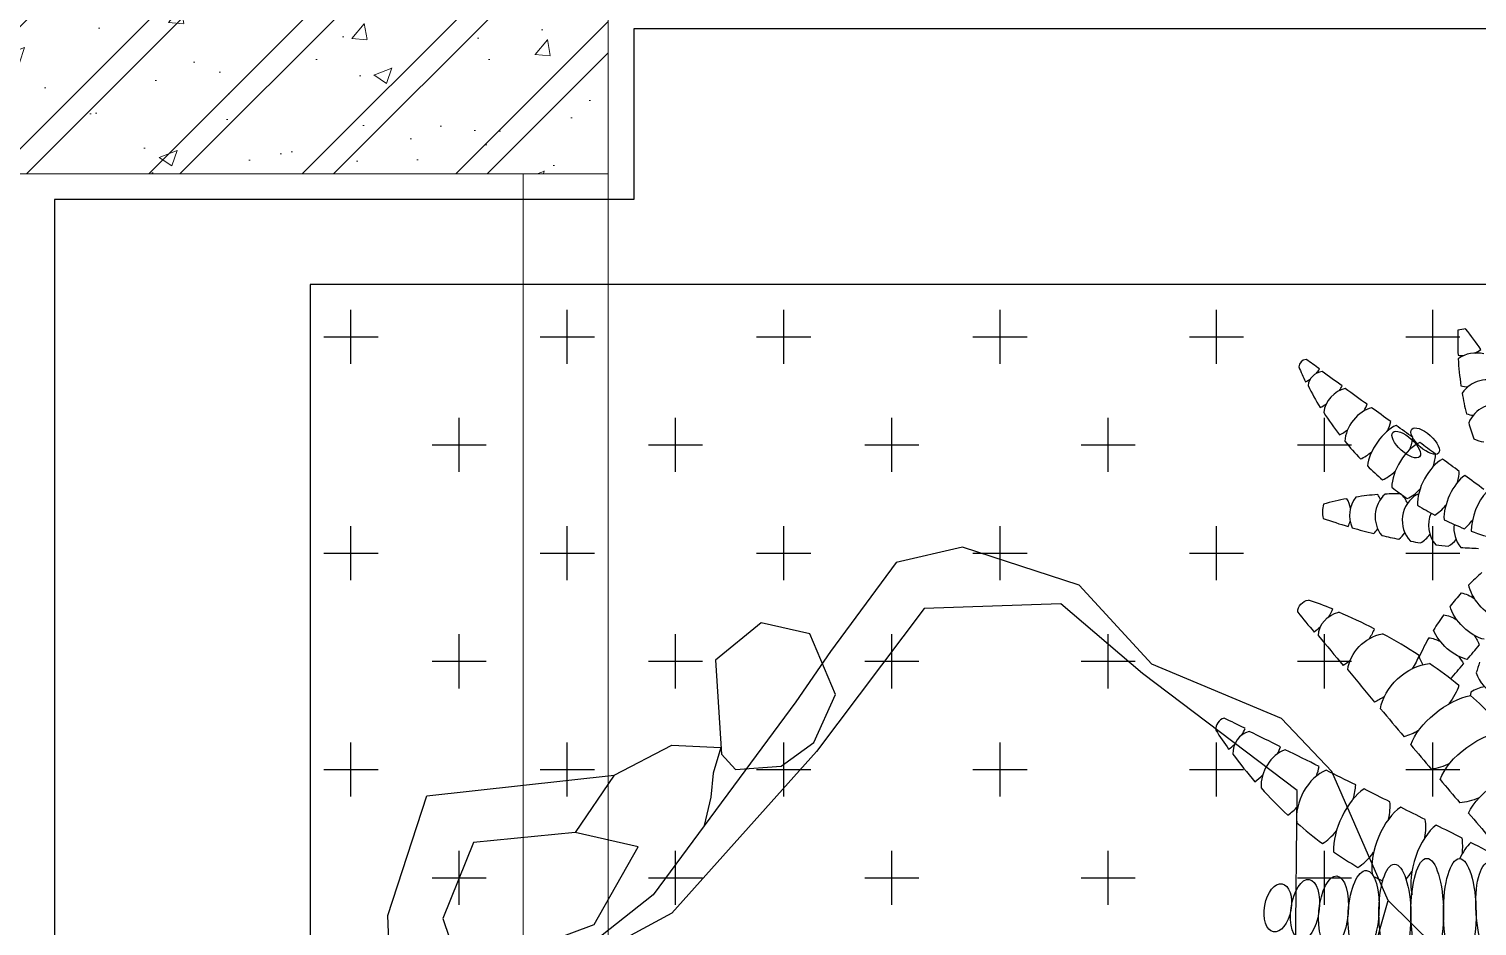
# Model space of a CAD drawing. Header units: millimetres. Extents: x -343543 to 400519, y -115663 to 104219.
# Drawn here: x -172728 to -171878, y 5459 to 5985 of the extents above; entities that cross this region are included whole.
import ezdxf
from ezdxf.xclip import XClip

# ---------------------------------------------------------------- set-up
doc = ezdxf.new("R2010")
doc.units = ezdxf.units.MM
doc.header["$XCLIPFRAME"] = 0
doc.layers.get('0').update_dxf_attribs({"color": 231, "lineweight": 0})
for name, color, linetype, lineweight in [('A-PATT', 252, 'Continuous', 9), ('A-SYMBOLS', 10, 'Continuous', 13), ('XREF MAT BANG TUONG XAY$0$01.Xref _MB T1$0$A-LITE', 8, 'Continuous', 9), ('XREF MAT BANG TUONG XAY$0$xref_IKIGAI_Cot$0$A-FNSH', 8, 'Continuous', 9), ('XREF MAT BANG TUONG XAY$0$xref_IKIGAI_Cot$0$A-PATT', 8, 'Continuous', 5)]:
    doc.layers.add(name, color=color, linetype=linetype, lineweight=lineweight)
for name, color, linetype in [('XREF MAT BANG NOI THAT$0$FF-Plants', 8, 'Continuous'), ('XREF MAT BANG TUONG XAY$0$A-FNSH', 8, 'Continuous'), ('XREF MAT BANG TUONG XAY$0$A-FURN', 8, 'Continuous'), ('XREF MAT BANG TUONG XAY$0$A-PATT', 8, 'Continuous')]:
    doc.layers.add(name, color=color, linetype=linetype)

# ---------------------------------------------------------------- blocks, each defined once
blk = doc.blocks.new('XREF MAT BANG TUONG XAY$0$01.Xref _MB T1$0$TB T1')
at = {"layer": 'XREF MAT BANG TUONG XAY$0$01.Xref _MB T1$0$A-LITE', "color": 8, "ltscale": 10}
for p, q in [((-5264.99, 1120), (-5264.99, -1050)), ((-5314.99, -100), (-5314.99, -1050))]:
    blk.add_line(p, q, dxfattribs=at)
blk = doc.blocks.new('XREF MAT BANG TUONG XAY$0$nnngfnbv')
at = {"layer": 'XREF MAT BANG TUONG XAY$0$A-PATT'}
h = blk.add_hatch(dxfattribs=at)
h.set_pattern_fill('CROSS', color=8, scale=10)
h.set_pattern_definition([(0, (-9995, -5371.66), (63.5, 63.5), [31.75, -95.25]), (90, (-9979.125, -5387.54), (-63.5, 63.5), [31.75, -95.25])])
h.paths.add_polyline_path([(1950, 463.34), (-1225, 463.34), (-1225, -271.66), (1950, -271.66)])
at = {"layer": 'XREF MAT BANG TUONG XAY$0$A-FNSH', "color": 8}
for points in [[(1918.4, 613.34), (-1035.01, 613.34), (-1035.01, 513.34), (-1375, 513.34), (-1375, -421.66), (2498, -421.66)], [(1950, 463.34), (-1225, 463.34), (-1225, -271.66), (1950, -271.66)]]:
    blk.add_lwpolyline(points, close=True, dxfattribs=at)
blk = doc.blocks.new('XREF MAT BANG TUONG XAY$0$xref_IKIGAI_Cot')
at = {"layer": 'XREF MAT BANG TUONG XAY$0$xref_IKIGAI_Cot$0$A-PATT'}
h = blk.add_hatch(dxfattribs=at)
h.set_pattern_fill('BT-01', color=8, scale=15, pattern_type=2)
h.set_pattern_definition([(50, (330, 180), (107.589, -9.4128), [11.25, -123.75]), (355, (330, 180), (-20.8127, 112.8288), [9, -99]), (100.4514, (338.97, 179.22), (86.7764, 103.4159), [9.561, -105.1713]), (46.1842, (330, 210), (160.0862, -24.8279), [16.875, -185.625]), (96.6356, (343.34, 207.93), (140.1994, 146.1177), [14.3415, -157.757]), (351.1842, (330, 210), (140.1993, 146.1178), [13.5, -148.5]), (21, (345, 202.5), (89.53606, -60.3928), [11.25, -123.75]), (326, (345, 202.5), (36.4973, 108.7725), [9, -99]), (71.4514, (352.46, 197.47), (126.0334, 48.3796), [9.561, -105.1713]), (37.5, (330, 180), (1.82398, 49.93408), [0, -97.8, 0, -100.5, 0, -99.375]), (7.5, (330, 180), (39.46043, 59.16176), [0, -57.3, 0, -95.55, 0, -37.875]), (327.5, (296.55, 180), (80.07337, -3.38323), [0, -37.5, 0, -117, 0, -155.25]), (317.5, (281.55, 180), (87.47793, 15.01575), [0, -48.75, 0, -77.7, 0, -110.25]), (45, (330, 180), (-45.07806, 45.07806), []), (45, (330, 198.375), (-45.07806, 45.07806), [])])
h.paths.add_polyline_path([(8395, 6300), (8945, 6300), (8945, 5900), (8395, 5900)])
at = {"layer": 'XREF MAT BANG TUONG XAY$0$xref_IKIGAI_Cot$0$A-FNSH', "color": 8, "elevation": 0}
blk.add_lwpolyline([(8395, 6300), (8945, 6300), (8945, 5900), (8395, 5900)], close=True, dxfattribs=at)
blk = doc.blocks.new('XREF MAT BANG NOI THAT$0$YLD.Studio-03-28')
at = {"layer": 'XREF MAT BANG NOI THAT$0$FF-Plants', "color": 8}
for centre, major_axis, ratio, start_param, end_param in [((97.05, 330.83), (176.44, 17.96), 1, 3.00218, 3.084607), ((-74.88, 320.05), (12.94, 12.94), 1, 0.82062, 1.078808), ((-251.37, 199.89), (-213.13, 68.28), 1, 4.051837, 4.11859), ((-69.5, 305.96), (17.74, 4.46), 1, 1.070558, 1.93711), ((-77.5, 341.06), (12.94, 12.94), 1, 4.331164, 4.559334), ((-167.93, 314.89), (-4.41, 4.15), 0.874189, -0.631907, 0.605204), ((-17.16, 382.24), (160.18, 56.52), 1, 3.202232, 3.258797), ((-3805.39, -4820.75), (3697.77, 5097.06), 1, 0.010517, 0.012058), ((-167.93, 314.89), (7.33, 7.53), 0.490947, -1.435337, -1.122828), ((-77.5, 341.06), (12.94, 12.94), 1, 3.782735, 3.970709), ((97.05, 330.83), (174.08, 33.9), 1, 3.005163, 3.095157), ((-167.93, 314.89), (7.33, 7.53), 0.490947, 4.036545, 4.390012), ((-158.94, 303.71), (-1.27, 9.62), 0.959793, -0.027203, 1.298202), ((-3804.47, -4821.9), (-5351.81, 3318.39), 1, 4.647902, 4.650212), ((-62.76, 290.25), (17.63, 4.89), 1, 0.843157, 2.259346), ((-16.24, 381.09), (-165.27, 39.2), 1, 0.696456, 0.783287), ((-146.73, 290.5), (8.37, 11.22), 0.800189, 0.718999, 2.201301), ((-158.94, 303.71), (11.45, 11.76), 0.490947, -1.242361, -1.031338), ((-3803.62, -4822.84), (-5285.14, 3423.57), 1, 4.664988, 4.667502), ((-73.48, 322.67), (12.94, 12.94), 1, 3.653835, 3.878467), ((97.05, 330.83), (-24.91, 175.59), 1, 1.600203, 1.670446), ((-158.94, 303.71), (11.45, 11.76), 0.490947, 4.082683, 4.366363), ((-15.39, 380.15), (163.44, 46.24), 1, 3.430249, 3.524537), ((-133.26, 277.48), (9.71, 13.37), 0.671515, 0.638476, 2.368728), ((-146.73, 290.5), (12.65, 14.6), 0.490947, -1.176481, -0.937354), ((-3802.7, -4823.64), (3748.2, 5060.09), 1, 0.012815, 0.015), ((-57.01, 276.13), (17.51, 5.3), 1, 1.041301, 2.442574), ((-120.03, 266.01), (10.87, 15.97), 0.490947, 0.678699, 2.38936), ((-133.26, 277.48), (11.78, 15.31), 0.490947, -1.152148, -0.795463), ((-3802.7, -4823.64), (3746.64, 5061.25), 1, 0.009963, 0.011888), ((-99.39, 272.52), (-7.85, 7.1), 0.416275, 3.141593, 9.424778), ((-69.5, 305.96), (12.94, 12.94), 1, 3.610658, 3.836879), ((97.05, 330.83), (-125.41, 125.41), 1, 1.0565, 1.112329), ((-146.73, 290.5), (12.65, 14.6), 0.490947, 3.989504, 4.318421), ((-14.47, 379.35), (-167.56, 27.83), 1, 0.84524, 0.926651), ((-110.5, 270.5), (-7.85, 7.1), 0.416275, 3.141593, 9.424778), ((-120.03, 266.01), (10.87, 15.97), 0.490947, -1.152148, -0.707001), ((-62.76, 290.25), (18.23, 1.57), 1, 4.16472, 4.507719), ((-133.26, 277.48), (11.78, 15.31), 0.490947, 3.847362, 4.32554), ((-106.15, 255.33), (9.92, 16.57), 0.490947, 0.603982, 2.465473), ((-3802.7, -4823.64), (-5699.58, 2677.37), 1, 4.521646, 4.52347), ((-106.15, 255.33), (9.92, 16.57), 0.490947, -1.152148, -0.692206), ((-14.47, 379.35), (-155.63, 68.05), 1, 1.208042, 1.278992), ((-120.03, 266.01), (10.87, 15.97), 0.490947, 3.753714, 4.32554), ((-91.67, 245.47), (8.94, 17.12), 0.490947, 0.614903, 2.459294), ((-3802.7, -4823.64), (-5360.71, 3303.99), 1, 4.632097, 4.634029), ((-76.64, 236.47), (7.93, 17.61), 0.490947, 0.701694, 2.380415), ((-91.67, 245.47), (8.94, 17.12), 0.490947, -1.152148, -0.763559), ((-3802.7, -4823.64), (-5126.91, 3656.28), 1, 4.696406, 4.698617), ((-114.8, 77.71), (158.16, 43.13), 1, 1.492263, 1.578396), ((-160.74, 229.8), (12.57, 12.57), 1, 5.680202, 6.026293), ((-125.98, 228.84), (17.08, 4.94), 1, 2.204083, 3.274454), ((-114.8, 77.71), (161.68, 27.08), 1, 1.480864, 1.559591), ((-111.01, 228.25), (17.08, 4.93), 1, 2.024853, 3.533691), ((-141.91, 231.11), (12.57, 12.57), 1, 5.915152, 6.098959), ((-114.8, 77.71), (-163.94, 0.05), 1, 4.705661, 4.762338), ((-14.47, 379.35), (138.98, 97.66), 1, 3.437173, 3.503321), ((-125.98, 228.84), (-12.57, 12.57), 1, 4.344355, 4.730658), ((-95.08, 225.98), (17.1, 4.88), 1, 1.825605, 3.619336), ((-106.15, 255.33), (9.92, 16.57), 0.490947, 3.728869, 4.32554), ((-114.8, 77.71), (-163.91, 2.86), 0.999998, 4.659635, 4.664546), ((-61.12, 228.36), (6.89, 18.04), 0.490947, 0.844988, 2.249936), ((-141.91, 231.11), (17.04, 5.05), 1, 2.602097, 3.077178), ((-14.47, 379.35), (-169.58, 9.68), 1, 1.073324, 1.14211), ((-79.67, 223.11), (17.07, 4.96), 1, 2.442404, 3.561484), ((-91.67, 245.47), (8.94, 17.12), 0.490947, 3.785606, 4.32554), ((-55.75, 518.68), (-309.33, 1.14), 1, 1.233335, 1.283195), ((-160.74, 229.8), (12.57, 12.57), 1, 5.066836, 5.260238), ((-55.75, 518.68), (304.85, 52.5), 1, 4.258408, 4.300752), ((-141.91, 231.11), (12.57, 12.57), 1, 4.691759, 4.895835), ((-14.47, 379.35), (161.01, 54.1), 1, 3.938294, 4.015798), ((-64.79, 221.43), (17.1, 4.87), 1, 2.737371, 3.549404), ((-76.64, 236.47), (7.93, 17.61), 0.490947, 3.914322, 4.32554), ((-55.75, 518.68), (218.73, 218.73), 1, 3.701511, 3.734949), ((-125.98, 228.84), (-12.57, 12.57), 1, 3.037108, 3.325039), ((-55.75, 518.68), (86.22, 297.08), 1, 3.254285, 3.273493), ((-111.01, 228.25), (17.18, 4.57), 1, -1.309181, -0.889153), ((-95.08, 225.98), (12.57, 12.57), 1, 4.474951, 4.815659), ((-14.47, 379.35), (168.73, 19.57), 1, 4.249273, 4.338395), ((-55.75, 518.68), (-309.08, 12.59), 1, 1.49001, 1.514148), ((-55.75, 518.68), (72.56, 300.7), 1, 3.304557, 3.338343), ((35.51, 81.27), (122.26, 91.78), 1, 1.654961, 1.723748), ((-252.68, -71.77), (187.37, 187.37), 1, 0.403099, 0.459664), ((35.51, 81.27), (-148.48, 36.37), 1, -0.491682, -0.425533), ((7404.17, 6422.59), (-6352.26, 7493.3), 1, 1.55729, 1.558831), ((-250.78, -73.07), (261.79, 41), 1, 0.939147, 1.025978), ((35.51, 81.27), (126.64, 85.63), 1, 1.922607, 1.993558), ((7406.07, 6421.3), (7719.22, 6075.73), 1, 3.166088, 3.168398), ((-249.22, -74.28), (240.39, 111.48), 1, 0.552036, 0.646324), ((35.51, 81.27), (152.83, 3.55), 1, 2.59867, 2.680081), ((-4398.2, 3808.72), (3709.3, 4284.92), 1, -1.56033, -1.558406), ((7407.63, 6420.08), (8439.57, 5027.37), 1, 3.298149, 3.300663), ((-247.88, -75.62), (-253.08, 78.52), 1, 4.325258, 4.406669), ((-4398.2, 3808.72), (-4350.72, 3631.89), 1, 3.131468, 3.133513), ((168.91, 65.58), (247.86, 20.07), 1, 2.745054, 2.77094), ((-49.93, 142.53), (19.47, 5.84), 1, 3.143861, 4.874981), ((-61.07, 108.37), (19.97, 3.81), 1, 1.553919, 1.98021), ((168.91, 65.58), (-241.25, 60.29), 1, 0.002879, 0.010825), ((-247.88, -75.62), (-252.5, 80.36), 1, 4.227807, 4.298758), ((7408.97, 6418.74), (7972.1, 5739.9), 1, 3.214224, 3.216408), ((-214.12, 102.47), (-7.06, 4.74), 0.874189, -0.631907, 0.605204), ((-20.7, 230.29), (-231.06, 59.01), 1, 0.81374, 0.870305), ((-4076.43, -7844.51), (-8058.88, 3635.95), 1, 4.682984, 4.684525), ((-199.1, 89.05), (-3.96, 13.04), 0.959793, -0.027203, 1.298202), ((-214.12, 102.47), (8.43, 12.11), 0.490947, -1.435337, -1.122828), ((-4074.9, -7845.89), (4068.89, 7849.19), 1, 0.022593, 0.024903), ((-214.12, 102.47), (8.43, 12.11), 0.490947, 4.036545, 4.390012), ((7408.97, 6418.74), (7565.69, 6265.88), 1, 3.149351, 3.151275), ((-19.16, 228.9), (226.43, 74.85), 1, 3.449787, 3.536618), ((-179.16, 73.54), (9.02, 17.45), 0.800189, 0.718999, 2.201301), ((-199.1, 89.05), (13.17, 18.92), 0.490947, -1.242361, -1.031338), ((-4073.5, -7847), (4073.7, 7846.7), 1, 0.020515, 0.023029), ((-199.1, 89.05), (13.17, 18.92), 0.490947, 4.082683, 4.366363), ((-157.53, 58.59), (10.38, 20.74), 0.671515, 0.638476, 2.368728), ((-179.16, 73.54), (14.17, 23.12), 0.490947, -1.176481, -0.937354), ((-4072.05, -7847.89), (4291.59, 7729.68), 1, 0.045968, 0.048152), ((-17.77, 227.8), (219.55, 93.13), 1, 3.468642, 3.56293), ((-136.57, 45.73), (11.39, 24.61), 0.490947, 0.678699, 2.38936), ((-157.53, 58.59), (12.81, 23.9), 0.490947, -1.152148, -0.795463), ((-4072.05, -7847.89), (-8006.89, 3749.05), 1, 4.686888, 4.688812), ((7408.97, 6418.74), (-7814.55, 5952.61), 1, 1.353149, 1.354972), ((-136.57, 45.73), (11.39, 24.61), 0.490947, -1.152148, -0.707001), ((-179.16, 73.54), (14.17, 23.12), 0.490947, 3.989504, 4.318421), ((-114.89, 34.11), (9.94, 25.23), 0.490947, 0.603982, 2.420377), ((-4072.05, -7847.89), (4131.37, 7816.49), 1, 0.020191, 0.022015), ((7408.97, 6418.74), (7593.47, 6232.18), 1, 3.159148, 3.16108), ((-16.31, 226.91), (208.22, 116.26), 1, 3.476887, 3.558298), ((-157.53, 58.59), (12.81, 23.9), 0.490947, 3.847362, 4.32554), ((-92.58, 23.77), (8.46, 25.76), 0.490947, 0.614903, 2.459294), ((-114.89, 34.11), (9.94, 25.23), 0.490947, -1.152148, -0.692206), ((-4072.05, -7847.89), (-7987.25, 3790.71), 1, 4.686738, 4.688669), ((-69.7, 14.75), (6.95, 26.21), 0.490947, 0.701694, 1.194978), ((-92.58, 23.77), (8.46, 25.76), 0.490947, -1.152148, -0.763559), ((-4072.05, -7847.89), (4134.36, 7814.91), 1, 0.014988, 0.0172), ((-16.31, 226.91), (-238.48, 0.16), 1, 0.960407, 1.031357), ((-136.57, 45.73), (11.39, 24.61), 0.490947, 3.753714, 4.32554), ((-98.24, -4.21), (-0.17, 31.89), 0.300118, 1.570796327715664, 7.85398163489525), ((-79.1, -4.35), (-0.17, 31.89), 0.300118, 1.570796327681729, 7.853981634861315), ((-60.17, -3.81), (-1.93, 29.21), 0.32034, 1.570796327460503, 7.853981634640089), ((-153.2, -3.84), (1.96, 21.17), 0.405439, 1.570796328573082, 7.853981635752668), ((-135.56, -4.21), (1.64, 24.81), 0.362784, 1.570796328117058, 7.853981635296644), ((-16.31, 226.91), (-229.22, 65.8), 1, 1.354724, 1.380164), ((-117.19, -5.07), (-0.24, 29.27), 0.32034, 1.570796327763428, 7.853981634943015), ((-114.89, 34.11), (9.94, 25.23), 0.490947, 4.089229, 4.32554), ((-185.93, -1.32), (2.52, 14.11), 0.543524, 1.570796329850885, 7.853981637030471), ((-169.96, -2.47), (2.51, 17.82), 0.456009, 1.570796329214219, 7.853981636393805), ((-16.31, 226.91), (43.89, 234.41), 0.999817, 3.101661, 3.102023)]:
    blk.add_ellipse(centre, major_axis=major_axis, ratio=ratio, start_param=start_param, end_param=end_param, dxfattribs=at)
at = {"layer": 'XREF MAT BANG NOI THAT$0$FF-Plants', "color": 8, "extrusion": (0, 0, -1)}
for centre, major_axis, ratio, start_param, end_param in [((-60.86, 181.57), (-11.51, 13.03), 0.490947, 3.919733, 5.600887), ((-165.32, 170.56), (-6.97, 6.38), 0.874189, -0.631907, 0.605204), ((-71.38, 169.83), (-12.25, 12.34), 0.490947, 0.587277, 1.183947), ((-146.89, 157.86), (-15.12, 0.86), 0.959793, -0.027203, 1.298202), ((-165.32, 170.56), (10.87, 12.27), 0.490947, 0.894952, 1.248419), ((-81.19, 157.49), (-12.94, 11.6), 0.490947, 0.612122, 1.183947), ((-71.38, 169.83), (-12.25, 12.34), 0.490947, 3.745574, 5.607066), ((-165.32, 170.56), (10.87, 12.27), 0.490947, 1.706256, 2.018765), ((-146.89, 157.86), (16.98, 19.18), 0.490947, 0.941091, 1.224771), ((-81.19, 157.49), (-12.94, 11.6), 0.490947, 3.820292, 5.530953), ((-124.93, 140.4), (16.48, 14.31), 0.800189, 3.860592, 5.342894), ((-90.28, 144.61), (-13.6, 10.83), 0.490947, 0.705769, 1.183947), ((-81.19, 157.49), (-12.94, 11.6), 0.490947, 1.989445, 2.434591), ((-124.93, 140.4), (21.25, 21.36), 0.490947, 0.847911, 1.176828), ((-90.28, 144.61), (-11.37, 9.58), 0.671515, -1.163527, -0.772865), ((-90.28, 144.61), (-13.6, 10.83), 0.490947, 1.989445, 2.346129), ((-146.89, 157.86), (16.98, 19.18), 0.490947, 1.899231, 2.110255), ((-103.12, 120.95), (19.68, 16.64), 0.671515, 3.780069, 5.510321), ((-103.12, 120.95), (22.46, 20.09), 0.490947, 0.705769, 1.183947), ((-124.93, 140.4), (21.25, 21.36), 0.490947, 1.965112, 2.204238), ((-83.74, 101.68), (23.59, 18.75), 0.490947, 3.820292, 5.530953), ((-103.12, 120.95), (22.46, 20.09), 0.490947, 1.989445, 2.346129), ((-65.52, 81.32), (24.64, 17.35), 0.490947, 3.745574, 5.607066), ((-83.74, 101.68), (23.59, 18.75), 0.490947, 1.989445, 2.434591), ((-48.51, 59.94), (25.6, 15.88), 0.490947, 3.756496, 5.600887), ((-65.52, 81.32), (24.64, 17.35), 0.490947, 1.989445, 2.449387)]:
    blk.add_ellipse(centre, major_axis=major_axis, ratio=ratio, start_param=start_param, end_param=end_param, dxfattribs=at)
blk = doc.blocks.new('XREF MAT BANG NOI THAT$0$YLD.Studio-03-233')
at = {"layer": 'XREF MAT BANG NOI THAT$0$FF-Plants', "color": 8}
for p, q in [((0, 0), (-38.95, -8.95)), ((68.45, -22.26), (0, 0)), ((-38.95, -8.95), (-77.57, -61.22)), ((111.06, -68.53), (68.45, -22.26)), ((57.69, -33.17), (-22.49, -35.91)), ((105.68, -73.98), (57.69, -33.17)), ((-22.49, -35.91), (-85.8, -119.78)), ((-118.23, -44.29), (-144.99, -66.34)), ((-89.58, -50.81), (-118.23, -44.29)), ((-74.59, -86.44), (-89.58, -50.81)), ((-144.99, -66.34), (-141.51, -121.34)), ((-77.57, -61.22), (-97.94, -90.62)), ((196.33, -142.73), (105.68, -73.98)), ((187.17, -100.48), (111.06, -68.53)), ((-97.94, -90.62), (-181.62, -203.88)), ((-87.21, -114.49), (-74.59, -86.44)), ((216.66, -131.68), (187.17, -100.48)), ((-204.54, -133.68), (-170.64, -116.21)), ((-170.64, -116.21), (-141.87, -117.47)), ((-141.87, -117.47), (-146.46, -132.47)), ((-106.45, -128.5), (-87.21, -114.49)), ((-85.8, -119.78), (-170.7, -214.63)), ((-141.51, -121.34), (-133.24, -130.32)), ((-314.5, -145.85), (-204.54, -133.68)), ((-204.54, -133.68), (-227.41, -167.38)), ((-146.46, -132.47), (-147.82, -146.6)), ((-133.24, -130.32), (-106.45, -128.5)), ((249.75, -207.27), (216.66, -131.68)), ((195.37, -254.57), (196.33, -142.73)), ((-337.36, -216.16), (-314.5, -145.85)), ((-147.82, -146.6), (-151.59, -163.19)), ((-227.41, -167.38), (-286.98, -173.22)), ((-190.5, -175.78), (-227.41, -167.38)), ((-286.98, -173.22), (-305.06, -217.77)), ((-216.17, -221.46), (-190.5, -175.78)), ((-181.62, -203.88), (-230.1, -242.14)), ((225.47, -293.03), (249.75, -207.27)), ((277.04, -234.16), (249.75, -207.27)), ((-336.15, -247.33), (-337.36, -216.16)), ((-305.06, -217.77), (-293.98, -250.19)), ((-170.7, -214.63), (-258.13, -261.84)), ((-293.98, -250.19), (-216.17, -221.46))]:
    blk.add_line(p, q, dxfattribs=at)
blk = doc.blocks.new('XREF MAT BANG NOI THAT')
at = {"color": 8}
for name, p in [('XREF MAT BANG NOI THAT$0$YLD.Studio-03-28', (9523.97, 5470.59)), ('XREF MAT BANG NOI THAT$0$YLD.Studio-03-233', (9153.02, 5680.83))]:
    blk.add_blockref(name, p, dxfattribs=at)
blk = doc.blocks.new('01.Xref _MB T1')
at = {"layer": 'XREF MAT BANG TUONG XAY$0$A-FNSH', "color": 8}
blk.add_lwpolyline([(14224.99083, 5984.99999), (8959.99073, 5984.99999), (8959.99073, 5884.99999), (8620.00011, 5884.99999), (8620.00011, 1284.99999), (8379.99072, 1284.99999), (8379.99163, 2985.0003), (-15.0095, 2984.99996), (-14.99971, 4414.99998), (2365.00059, 4415.00002), (2365.00059, 4290.0096), (109.9906, 4290.00949), (109.9906, 3414.99997), (314.99999, 3414.99997), (315.00021, 3109.99998), (3934.98136, 3109.99998), (3934.97999, 9974.99976), (414.99995, 9975), (414.99995, 9785.00021), (109.99053, 9785.00021), (109.99128, 5504.99989)], dxfattribs=at)
at = {"color": 8}
ref = blk.add_blockref('XREF MAT BANG TUONG XAY$0$xref_IKIGAI_Cot', (-0.00927, -0.00001), dxfattribs=at)
XClip(ref).set_block_clipping_path([(-1610.3425959283, -2225.6693134198), (41829.1295208634, 21555.8819575264)])
blk.add_blockref('XREF MAT BANG TUONG XAY$0$01.Xref _MB T1$0$TB T1', (14209.99083, 6000.00054), dxfattribs=at)
at = {"layer": 'XREF MAT BANG TUONG XAY$0$A-FURN', "color": 8}
blk.add_blockref('XREF MAT BANG TUONG XAY$0$nnngfnbv', (9995.0005, 5371.6631), dxfattribs=at)
at = {"layer": 'A-PATT', "color": 8}
blk.add_blockref('XREF MAT BANG NOI THAT', (0, 0), dxfattribs=at)

msp = doc.modelspace()

# ---------------------------------------------------------------- block references
at = {"layer": 'A-SYMBOLS'}
msp.add_blockref('01.Xref _MB T1', (-181333.08, 0), dxfattribs=at)

doc.saveas('drawing.dxf')
